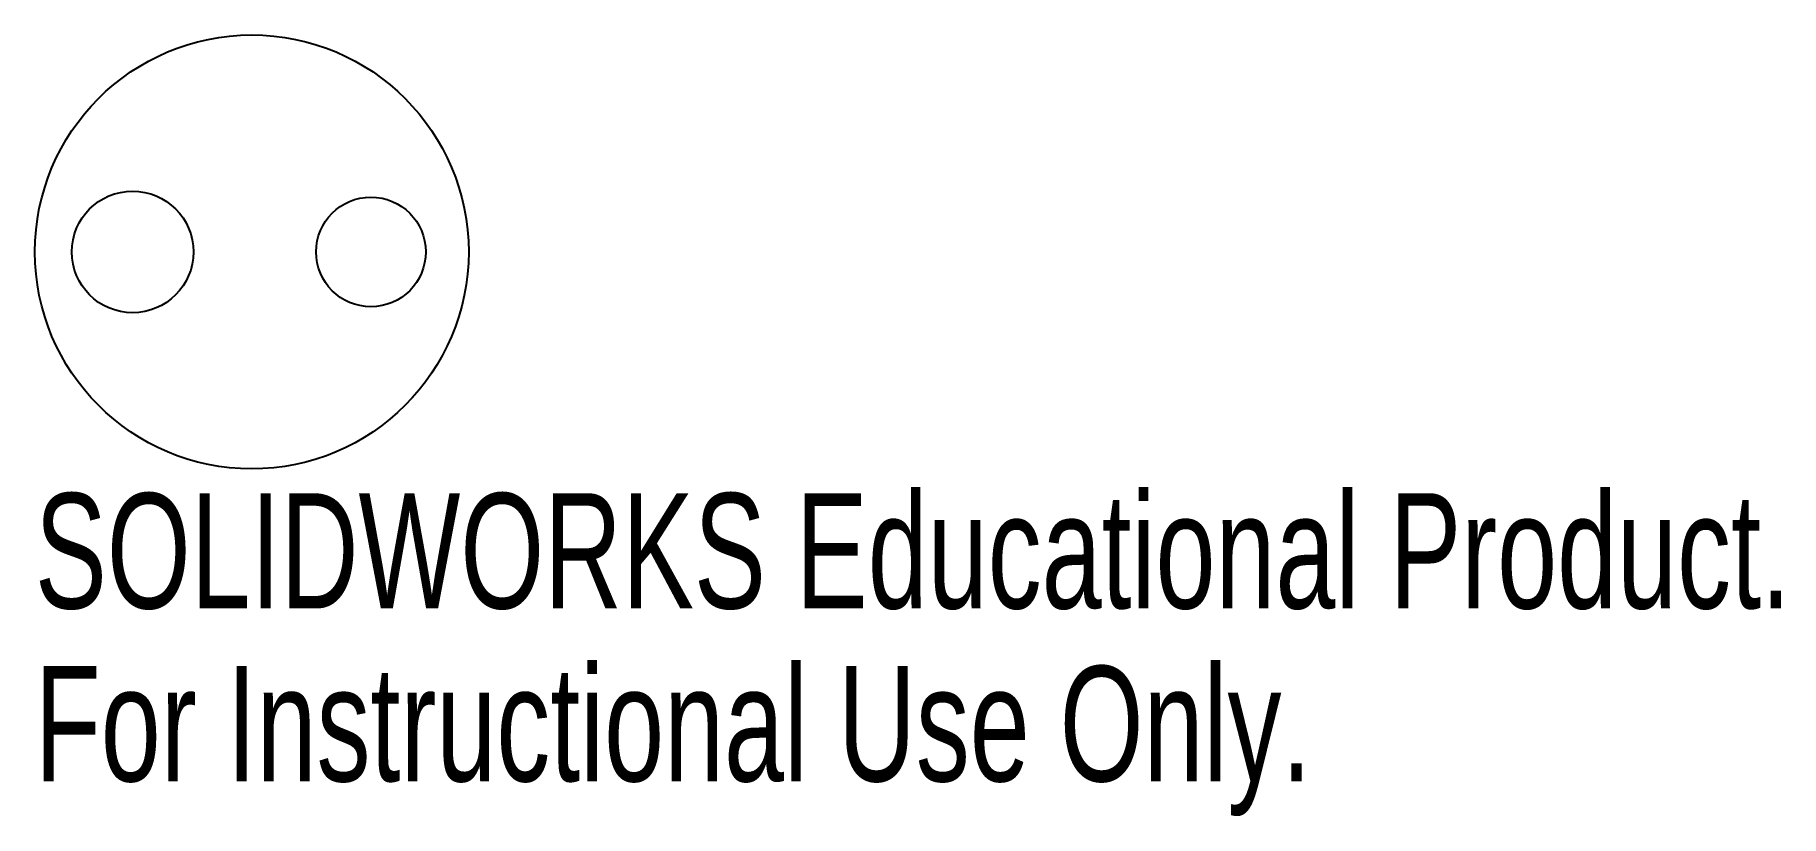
# Model space of a CAD drawing. Header units: millimetres. Extents: x -9.1 to 64.2, y -23.7 to 9.1.
import ezdxf

# ---------------------------------------------------------------- set-up
doc = ezdxf.new("R2010")
doc.units = ezdxf.units.MM
doc.styles.add('SLDTEXTSTYLE0', font='TXT', dxfattribs={"width": 0.7})

msp = doc.modelspace()

# ---------------------------------------------------------------- linework, layer by layer
at = {"color": 7, "linetype": 'Continuous', "lineweight": 25}
for centre, radius in [((0, 0), 9.1), ((-5, -0.001), 2.55), ((5, 0), 2.3)]:
    msp.add_circle(centre, radius, dxfattribs=at)

# ---------------------------------------------------------------- texts
at = {"color": 7, "linetype": 'Continuous', "char_height": 4.83362, "attachment_point": 1, "style": 'SLDTEXTSTYLE0'}
for s, insert in [('SOLIDWORKS Educational Product.', (-9.1, -10.12)), ('For Instructional Use Only.', (-9.1, -17.37))]:
    msp.add_mtext(s, dxfattribs=dict(at, insert=insert))

doc.saveas('drawing.dxf')
